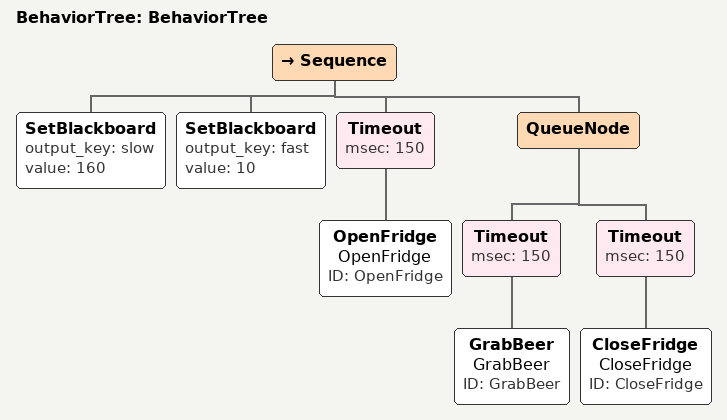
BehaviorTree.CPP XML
<root main_tree_to_execute="BehaviorTree">
    <BehaviorTree ID="BehaviorTree">
        <Sequence>
            <SetBlackboard output_key="slow" value="160" />
            <SetBlackboard output_key="fast" value="10" />
            <Timeout msec="150">
                <OpenFridge name="OpenFridge" ID="OpenFridge"/>
            </Timeout>
            <QueueNode>
                <Timeout msec="150">
                    <GrabBeer name="GrabBeer" ID="GrabBeer"/>
                </Timeout>
                <Timeout msec="150">
                    <CloseFridge name="CloseFridge" ID="CloseFridge"/>
                </Timeout>
            </QueueNode>
        </Sequence>
    </BehaviorTree>

</root>
